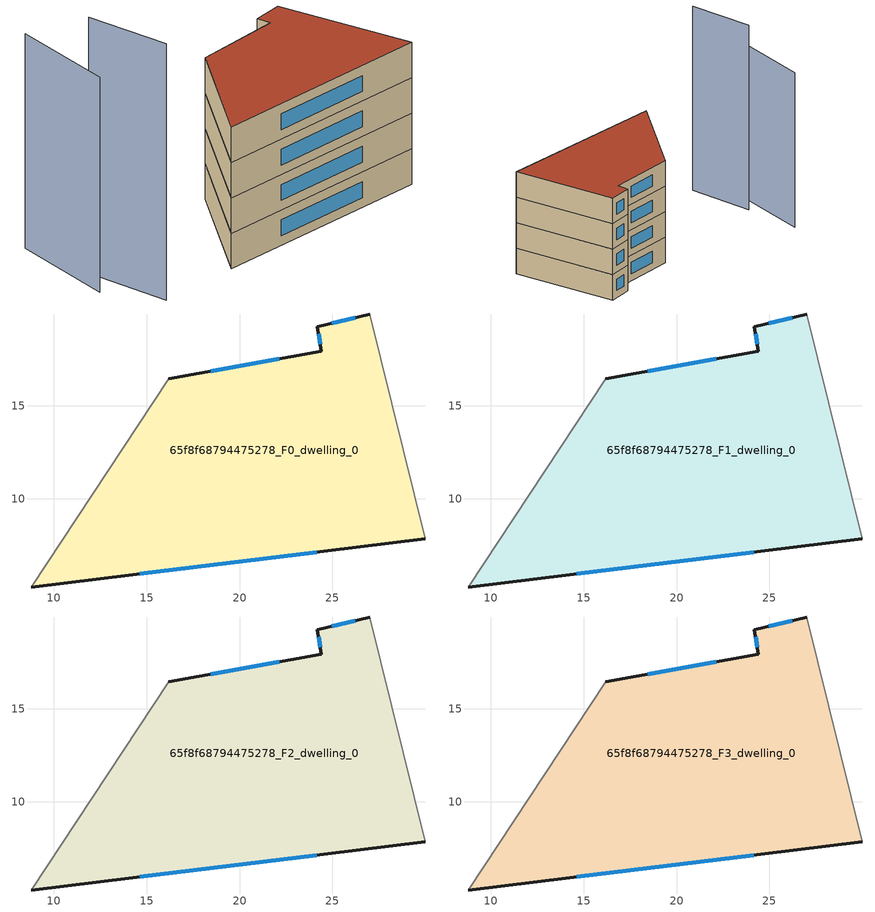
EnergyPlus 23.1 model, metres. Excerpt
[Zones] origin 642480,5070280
65f8f68794475278_F0_dwelling_0
 floor ground (EU_floor_Construction): 27,19.95 29.99,7.84 8.78,5.25 16.19,16.45 24.39,17.95 24.19,19.25 z0
 wall outside (EU_wall_Construction): 8.78,5.25 29.99,7.84 / 27,19.95 24.19,19.25 24.39,17.95 16.19,16.45 z0:3
 wall adiabatic (EU_wall_Construction): 16.19,16.45 8.78,5.25 / 29.99,7.84 27,19.95 z0:3
 window (EU_Window_Construction): 14.62,5.96 24.16,7.13 / 22.13,17.54 18.45,16.87 / 24.25,18.89 24.34,18.31 / 26.22,19.76 24.96,19.45 z0.83:2.17
65f8f68794475278_F1_dwelling_0
 floor to 65f8f68794475278_F0_dwelling_0 (EU_floor_Construction): 27,19.95 29.99,7.84 8.78,5.25 16.19,16.45 24.39,17.95 24.19,19.25 z3
 wall outside (EU_wall_Construction): 8.78,5.25 29.99,7.84 / 27,19.95 24.19,19.25 24.39,17.95 16.19,16.45 z3:6
 wall adiabatic (EU_wall_Construction): 16.19,16.45 8.78,5.25 / 29.99,7.84 27,19.95 z3:6
 window (EU_Window_Construction): 14.62,5.96 24.16,7.13 / 22.13,17.54 18.45,16.87 / 24.25,18.89 24.34,18.31 / 26.22,19.76 24.96,19.45 z3.83:5.17
65f8f68794475278_F2_dwelling_0
 floor to 65f8f68794475278_F1_dwelling_0 (EU_floor_Construction): 27,19.95 29.99,7.84 8.78,5.25 16.19,16.45 24.39,17.95 24.19,19.25 z6
 wall outside (EU_wall_Construction): 8.78,5.25 29.99,7.84 / 27,19.95 24.19,19.25 24.39,17.95 16.19,16.45 z6:9
 wall adiabatic (EU_wall_Construction): 16.19,16.45 8.78,5.25 / 29.99,7.84 27,19.95 z6:9
 window (EU_Window_Construction): 14.62,5.96 24.16,7.13 / 22.13,17.54 18.45,16.87 / 24.25,18.89 24.34,18.31 / 26.22,19.76 24.96,19.45 z6.83:8.17
65f8f68794475278_F3_dwelling_0
 floor to 65f8f68794475278_F2_dwelling_0 (EU_floor_Construction): 27,19.95 29.99,7.84 8.78,5.25 16.19,16.45 24.39,17.95 24.19,19.25 z9
 wall outside (EU_wall_Construction): 8.78,5.25 29.99,7.84 / 27,19.95 24.19,19.25 24.39,17.95 16.19,16.45 z9:12
 wall adiabatic (EU_wall_Construction): 16.19,16.45 8.78,5.25 / 29.99,7.84 27,19.95 z9:12
 window (EU_Window_Construction): 14.62,5.96 24.16,7.13 / 22.13,17.54 18.45,16.87 / 24.25,18.89 24.34,18.31 / 26.22,19.76 24.96,19.45 z9.83:11.17
 roof outside (EU_roof_Construction): 29.99,7.84 27,19.95 24.19,19.25 24.39,17.95 16.19,16.45 8.78,5.25 z12
shading: 0.07,12.07 1.07,4.25 z0:21.7; -0.42,18.87 -1.73,8.83 z0:18.2
[Building]
EU S2 Campaign: North Axis=0; Terrain=City; Solar Distribution=FullExterior
[Site:Location]
Lyon-Bron: Latitude=45.75; Longitude=5; Time Zone=1; Elevation=198
[SizingPeriod:WeatherFileDays]
AnnualSizingPeriod: Begin Month=1; Begin Day of Month=1; End Month=12; End Day of Month=31; Day of Week for Start Day=Monday; Use Weather File Daylight Saving Period=No; Use Weather File Rain and Snow Indicators=No
[MATERIAL]
EU_InternalMass_Material: Roughness=MediumRough; Thickness=0.1; Conductivity=1; Density=1800; Specific Heat=900; Thermal Absorptance=0.9; Solar Absorptance=0.7; Visible Absorptance=0.7
[MATERIAL:NOMASS] Roughness=MediumRough; Thermal Absorptance=0.9; Solar Absorptance=0.7; Visible Absorptance=0.7
Name | Thermal Resistance
EU_wall_NoMass | 0.87146
EU_roof_NoMass | 0.842276
EU_floor_NoMass | 0.496999
[WINDOWMATERIAL:SIMPLEGLAZINGSYSTEM]
EU_Window_SimpleGlazing: UFactor=2.2525; Solar Heat Gain Coefficient=0.76; Visible Transmittance=0.76
[CONSTRUCTION]
EU_wall_Construction: EU_wall_NoMass
EU_roof_Construction: EU_roof_NoMass
EU_floor_Construction: EU_floor_NoMass
EU_InternalMass_Construction: EU_InternalMass_Material
EU_Window_Construction: EU_Window_SimpleGlazing
[ZONE] Type=1; Multiplier=1; Ceiling Height=autocalculate; Floor Area=autocalculate; Part of Total Floor Area=Yes
Name | Volume
65f8f68794475278_F0_dwelling_0 | 526.743
65f8f68794475278_F1_dwelling_0; 65f8f68794475278_F2_dwelling_0 | 526.742
65f8f68794475278_F3_dwelling_0 | 2106.97
[INTERNALMASS] Construction=EU_InternalMass_Construction; Surface Area=175.581
Name | Zone or ZoneList
65f8f68794475278_F0_dwelling_0_EU_InternalMass | 65f8f68794475278_F0_dwelling_0
65f8f68794475278_F1_dwelling_0_EU_InternalMass | 65f8f68794475278_F1_dwelling_0
65f8f68794475278_F2_dwelling_0_EU_InternalMass | 65f8f68794475278_F2_dwelling_0
65f8f68794475278_F3_dwelling_0_EU_InternalMass | 65f8f68794475278_F3_dwelling_0
[OTHEREQUIPMENT] Fuel Type=Electricity; Design Level Calculation Method=Watts/Area; Power per Zone Floor Area=1; Fraction Latent=0; Fraction Radiant=0; Fraction Lost=0; Carbon Dioxide Generation Rate=0; EndUse Subcategory=EU_Step8_InternalGains
Name | Zone or ZoneList or Space or SpaceList | Schedule
EU_Step8_InternalGain_65f8f68794475278_F0_dwelling_0_f000 | 65f8f68794475278_F0_dwelling_0 | EU_Step8_GainSchedule_65f8f68794475278_F0_dwelling_0_f000
EU_Step8_InternalGain_65f8f68794475278_F1_dwelling_0_f000 | 65f8f68794475278_F1_dwelling_0 | EU_Step8_GainSchedule_65f8f68794475278_F1_dwelling_0_f000
EU_Step8_InternalGain_65f8f68794475278_F2_dwelling_0_f000 | 65f8f68794475278_F2_dwelling_0 | EU_Step8_GainSchedule_65f8f68794475278_F2_dwelling_0_f000
EU_Step8_InternalGain_65f8f68794475278_F3_dwelling_0_f000 | 65f8f68794475278_F3_dwelling_0 | EU_Step8_GainSchedule_65f8f68794475278_F3_dwelling_0_f000
[ZONEVENTILATION:DESIGNFLOWRATE] Schedule=EU_AlwaysOn; Design Flow Rate Calculation Method=AirChanges/Hour; Air Changes per Hour=0.425; Ventilation Type=Natural; Fan Pressure Rise=0; Fan Total Efficiency=1; Constant Term Coefficient=1; Temperature Term Coefficient=0; Velocity Term Coefficient=0; Velocity Squared Term Coefficient=0; Minimum Indoor Temperature=-100; Maximum Indoor Temperature=100; Delta Temperature=-100; Minimum Outdoor Temperature=-100; Maximum Outdoor Temperature=100; Maximum Wind Speed=40
Name | Zone or ZoneList or Space or SpaceList
EU_ConstantAir_65f8f68794475278_F0_dwelling_0 | 65f8f68794475278_F0_dwelling_0
EU_ConstantAir_65f8f68794475278_F1_dwelling_0 | 65f8f68794475278_F1_dwelling_0
EU_ConstantAir_65f8f68794475278_F2_dwelling_0 | 65f8f68794475278_F2_dwelling_0
EU_ConstantAir_65f8f68794475278_F3_dwelling_0 | 65f8f68794475278_F3_dwelling_0
[HVACTEMPLATE:THERMOSTAT] Constant Heating Setpoint=20; Constant Cooling Setpoint=50
EU_HeatOnly_65f8f68794475278_F0_dwelling_0; EU_HeatOnly_65f8f68794475278_F1_dwelling_0; EU_HeatOnly_65f8f68794475278_F2_dwelling_0; EU_HeatOnly_65f8f68794475278_F3_dwelling_0
[HVACTEMPLATE:ZONE:IDEALLOADSAIRSYSTEM] System Availability Schedule=EU_AlwaysOn; Maximum Heating Supply Air Temperature=50; Minimum Cooling Supply Air Temperature=13; Maximum Heating Supply Air Humidity Ratio=0.0156; Minimum Cooling Supply Air Humidity Ratio=0.0077; Heating Limit=NoLimit; Cooling Limit=NoLimit; Heating Availability Schedule=EU_AlwaysOn; Cooling Availability Schedule=EU_CoolingOff; Dehumidification Control Type=ConstantSensibleHeatRatio; Cooling Sensible Heat Ratio=0.7; Dehumidification Setpoint=60; Humidification Control Type=None; Humidification Setpoint=30; Outdoor Air Method=None; Outdoor Air Flow Rate per Person=0.00944; Outdoor Air Flow Rate per Zone Floor Area=0; Outdoor Air Flow Rate per Zone=0; Demand Controlled Ventilation Type=None; Outdoor Air Economizer Type=NoEconomizer; Heat Recovery Type=None; Sensible Heat Recovery Effectiveness=0.7; Latent Heat Recovery Effectiveness=0.65
Name | Template Thermostat
65f8f68794475278_F0_dwelling_0 | EU_HeatOnly_65f8f68794475278_F0_dwelling_0
65f8f68794475278_F1_dwelling_0 | EU_HeatOnly_65f8f68794475278_F1_dwelling_0
65f8f68794475278_F2_dwelling_0 | EU_HeatOnly_65f8f68794475278_F2_dwelling_0
65f8f68794475278_F3_dwelling_0 | EU_HeatOnly_65f8f68794475278_F3_dwelling_0
[SIZING:ZONE] Zone Cooling Design Supply Air Temperature Input Method=SupplyAirTemperature; Zone Cooling Design Supply Air Temperature=13; Zone Heating Design Supply Air Temperature Input Method=SupplyAirTemperature; Zone Heating Design Supply Air Temperature=50; Zone Cooling Design Supply Air Humidity Ratio=0.008; Zone Heating Design Supply Air Humidity Ratio=0.008; Cooling Design Air Flow Method=DesignDay; Cooling Design Air Flow Rate=0; Cooling Minimum Air Flow per Zone Floor Area=0.000762; Cooling Minimum Air Flow=0; Cooling Minimum Air Flow Fraction=0.2; Heating Design Air Flow Method=DesignDay; Heating Design Air Flow Rate=0; Heating Maximum Air Flow per Zone Floor Area=0.002032; Heating Maximum Air Flow=0.141576; Heating Maximum Air Flow Fraction=0.3; Account for Dedicated Outdoor Air System=No; Dedicated Outdoor Air System Control Strategy=NeutralSupplyAir; Dedicated Outdoor Air Low Setpoint Temperature for Design=autosize; Dedicated Outdoor Air High Setpoint Temperature for Design=autosize; Zone Load Sizing Method=Sensible Load Only No Latent Load; Zone Latent Cooling Design Supply Air Humidity Ratio Input Method=HumidityRatioDifference; Zone Cooling Design Supply Air Humidity Ratio Difference=0.005; Zone Latent Heating Design Supply Air Humidity Ratio Input Method=HumidityRatioDifference; Zone Humidification Design Supply Air Humidity Ratio Difference=0.005
65f8f68794475278_F0_dwelling_0; 65f8f68794475278_F1_dwelling_0; 65f8f68794475278_F2_dwelling_0; 65f8f68794475278_F3_dwelling_0
[SCHEDULE:CONSTANT]
Name | Hourly Value
EU_AlwaysOn | 1
EU_CoolingOff | 0
[SCHEDULE:FILE] Column Number=1; Rows to Skip at Top=0; Number of Hours of Data=8760; Column Separator=Comma; Interpolate to Timestep=No; Minutes per Item=60; Adjust Schedule for Daylight Savings=Yes
Name | File
EU_Step8_GainSchedule_65f8f68794475278_F0_dwelling_0_f000 | ../../schedules/65f8f68794475278/65f8f68794475278_F0_dwelling_0_f000_gain.csv
EU_Step8_GainSchedule_65f8f68794475278_F1_dwelling_0_f000 | ../../schedules/65f8f68794475278/65f8f68794475278_F1_dwelling_0_f000_gain.csv
EU_Step8_GainSchedule_65f8f68794475278_F2_dwelling_0_f000 | ../../schedules/65f8f68794475278/65f8f68794475278_F2_dwelling_0_f000_gain.csv
EU_Step8_GainSchedule_65f8f68794475278_F3_dwelling_0_f000 | ../../schedules/65f8f68794475278/65f8f68794475278_F3_dwelling_0_f000_gain.csv
